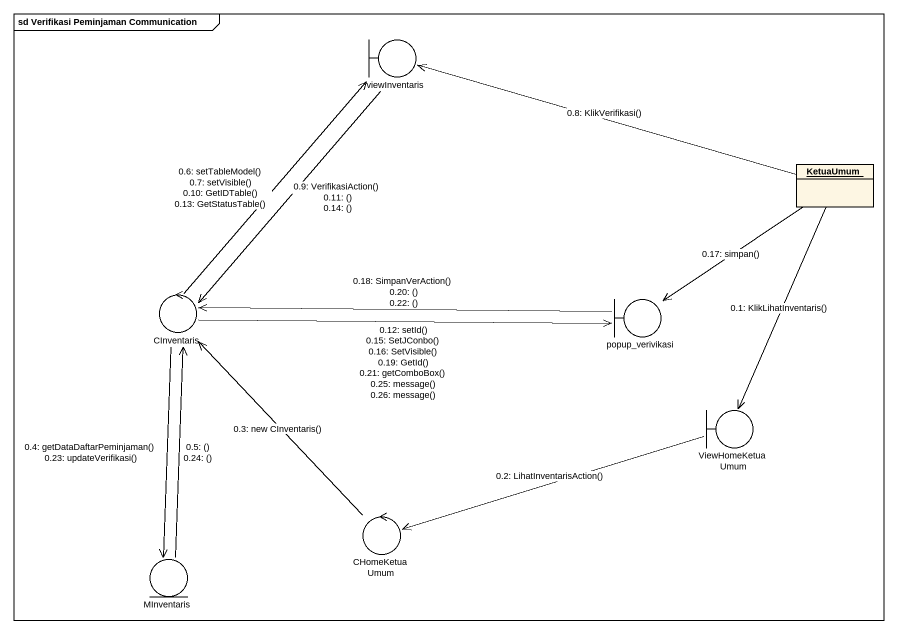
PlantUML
@startuml
mainframe sd Verifikasi Peminjaman Communication
allowmixing
hide circle
hide empty members
boundary viewInventaris
object KetuaUmum
control CInventaris
boundary popup_verivikasi
boundary ViewHomeKetuaUmum
control CHomeKetuaUmum
entity MInventaris
KetuaUmum --> ViewHomeKetuaUmum : 0.1: KlikLihatInventaris()
ViewHomeKetuaUmum -left-> CHomeKetuaUmum : 0.2: LihatInventarisAction()
CHomeKetuaUmum -up-> CInventaris : 0.3: new CInventaris()
CInventaris --> MInventaris : 0.4: getDataDaftarPeminjaman()\n0.23: updateVerifikasi()
MInventaris -up-> CInventaris : 0.5: ()\n0.24: ()
CInventaris -up-> viewInventaris : 0.6: setTableModel()\n0.7: setVisible()\n0.10: GetIDTable()\n0.13: GetStatusTable()
KetuaUmum -left-> viewInventaris : 0.8: KlikVerifikasi()
viewInventaris --> CInventaris : 0.9: VerifikasiAction()\n0.11: ()\n0.14: ()
CInventaris -right-> popup_verivikasi : 0.12: setId()\n0.15: SetJConbo()\n0.16: SetVisible()\n0.19: GetId()\n0.21: getComboBox()\n0.25: message()\n0.26: message()
KetuaUmum --> popup_verivikasi : 0.17: simpan()
popup_verivikasi -left-> CInventaris : 0.18: SimpanVerAction()\n0.20: ()\n0.22: ()
@enduml
